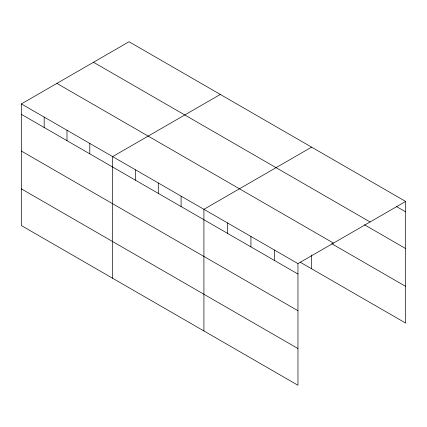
<?xml version="1.0" encoding="UTF-8"?>
<svg xmlns="http://www.w3.org/2000/svg" width="427" height="427" viewBox="0 0 427 427"><rect width="100%" height="100%" fill="white"/><g stroke="black" fill="none" stroke-linecap="round" stroke-linejoin="round"><path stroke-width="0.64" d="M297.961 310.733L297.961 263.614L21.35 103.916L21.35 225.557L297.961 385.255L297.961 310.733L21.35 151.035M300.192 262.199L405.65 323.084L405.65 201.443L129.039 41.745L21.35 103.916M220.321 94.442L112.632 156.618L112.632 278.26M311.603 147.144L203.914 209.321L203.914 330.962M297.961 263.614L405.65 201.443M396.475 206.556L405.65 211.851M93.502 62.262L370.113 221.96M364.359 224.719L405.65 248.557M56.887 83.398L333.498 243.096M331.672 243.668L405.65 286.378M21.35 114.329L297.961 274.027M21.35 188.851L297.961 348.549M311.603 255.02L311.603 268.786M274.449 250.041L274.449 260.454M250.937 236.467L250.937 246.881M227.426 222.894L227.426 233.302M181.091 196.142L181.091 206.556M158.273 182.969L158.273 193.378M135.45 169.791L135.45 180.205M89.809 143.445L89.809 153.853M66.991 130.267L66.991 140.68M44.168 117.094L44.168 127.502"/></g></svg>
